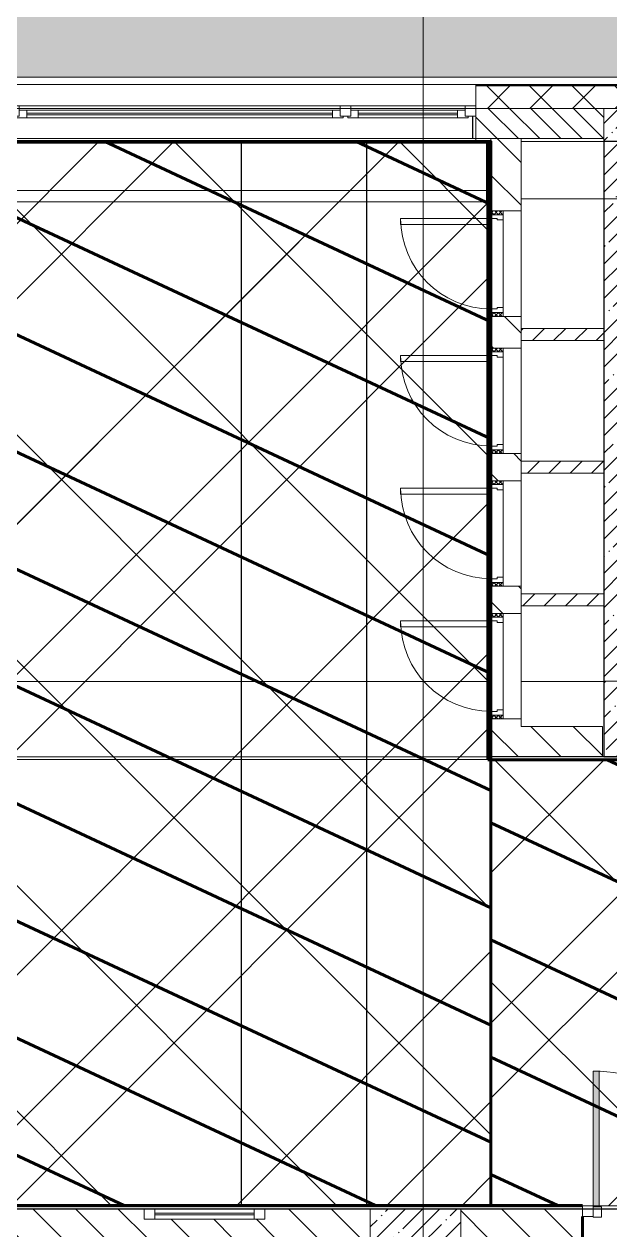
# Model space of a CAD drawing. Header units: millimetres. Extents: x -164500 to 426394, y -51911 to 102118.
# Drawn here: x 299089 to 302978, y 7760 to 15759 of the extents above; entities that cross this region are included whole.
import ezdxf

# ---------------------------------------------------------------- set-up
doc = ezdxf.new("R2010")
doc.units = ezdxf.units.MM
for name, color, linetype, lineweight in [('0) шлифовка', 5, 'Continuous', 60), ('1.4) Плинтус ПЛ-4', 6, 'Continuous', 60), ('5.3) Л-7 Линолеум 4 вып', 230, 'Continuous', 30), ('7.5) НЗ Линолеум Темпо ПЛЮС', 134, 'Continuous', 30), ('7.7) Плинтус', 222, 'Continuous', 90), ('A-DETL-2', 7, 'Continuous', 5), ('A-DETL-GENF', 7, 'Continuous', 9), ('A-DOOR-2', 7, 'Continuous', 5), ('A-DOOR-FRAM-2', 7, 'Continuous', 5), ('A-FLOR', 7, 'Continuous', 9), ('A-GLAZ', 7, 'Continuous', 9), ('A-GLAZ-1', 7, 'Continuous', 5), ('A-GLAZ-CWMG', 7, 'Continuous', 9), ('A-GLAZ-CWMG-1', 7, 'Continuous', 20), ('A-WALL', 7, 'Continuous', 5), ('I-WALL', 7, 'Continuous', 5), ('S-COLS', 7, 'Continuous', 9), ('S-COLS-1', 7, 'Continuous', 5), ('Оси', 7, 'Continuous', 9)]:
    doc.layers.add(name, color=color, linetype=linetype, lineweight=lineweight)
for name, color, linetype in [('1.2.1) плитка КР3', 140, 'Continuous'), ('2) защита вин плитк', 6, 'Continuous'), ('3.2.3) П-13.2', 6, 'Continuous')]:
    doc.layers.add(name, color=color, linetype=linetype)
for name, color, linetype, lineweight, true_color in [('A-DETL-GENF-3', 7, 'Continuous', 9, 0xc0c0c0), ('A-DOOR-1', 7, 'Continuous', 5, 0xc0c0c0), ('A-DOOR-FRAM-1', 7, 'Continuous', 5, 0xc0c0c0), ('A-WALL-1', 9, 'Continuous', 5, 0x808080), ('A-WALL-FNSH-1', 9, 'Continuous', 5, 0x808080)]:
    doc.layers.add(name, color=color, linetype=linetype, lineweight=lineweight, true_color=true_color)
doc.layers.add('A-FLOR-PATT-1', color=7, linetype='Continuous', lineweight=9, true_color=0xeef6ff, transparency=0.5)
pattern_1 = [(135, (289227.4, 1e-08), (-141.4214, -141.4214), [])]
pattern_2 = [(45, (289227.4, 1e-08), (-70.7107, 70.7107), [])]
pattern_3 = [(0, (289227.4, 1e-08), (243.84, 60.96), [20.117, -162.763, 20.117, -162.763, -975.36]), (0, (289227.4, 1e-08), (243.84, 60.96), [-365.76, 20.117, -345.643, 20.117, -162.763, -426.72]), (0, (289227.4, 1e-08), (243.84, 60.96), [-914.4, 20.117, -101.803, 20.117, -284.683]), (120, (289318.84, 30.48), (-174.71291, 180.69163), [20.117, -162.763, 20.117, -162.763, -975.36]), (120, (289318.84, 30.48), (-174.71291, 180.69163), [-365.76, 20.117, -345.643, 20.117, -162.763, -426.72]), (120, (289318.84, 30.48), (-174.71291, 180.69163), [-914.4, 20.117, -101.803, 20.117, -284.683]), (240, (289349.32, 152.4), (-69.12709, -241.65163), [20.117, -162.763, 20.117, -162.763, -975.36]), (240, (289349.32, 152.4), (-69.12709, -241.65163), [-365.76, 20.117, -345.643, 20.117, -162.763, -426.72]), (240, (289349.32, 152.4), (-69.12709, -241.65163), [-914.4, 20.117, -101.803, 20.117, -284.683])]
pattern_4 = [(45, (289117.4, 15000), (-747.606, 747.606), [])]
pattern_5 = [(45, (289617.4, 14980), (-747.61, 747.61), [])]

# ---------------------------------------------------------------- blocks, each defined once
blk = doc.blocks.new('BSC_Колонна _Прямоугольная - 600х600-V527-Объем проектирования 3 этажа')
at = {"layer": 'S-COLS-1'}
h = blk.add_hatch(dxfattribs=at)
h.set_pattern_fill('FP_25', color=256, style=0, pattern_type=2)
h.set_pattern_definition([(45, (-14010, -14900), (-114.0493, 114.0493), []), (45, (-13895.95, -14900), (-114.0493, 114.0493), [201.612, -40.322, 6.706, -33.617])])
h.paths.add_polyline_path([(-238.6, -300), (300, -300), (300, 300), (-300, 300), (-300, -300)])
for p, q in [((300, 300), (-300, 300)), ((-300, 300), (-300, -300)), ((300, -300), (300, 300)), ((-300, -300), (300, -300))]:
    blk.add_line(p, q, dxfattribs=at)
blk = doc.blocks.new('120_Окно_СКБ_2Ст - 120_Окно_СКБ_2Ст 3100х2500 _мал_створка слева_ 2-22446355-Объем проектирования 3 этажа')
at = {"layer": 'A-GLAZ'}
for p, q in [((-1550, -127), (-1550, -57)), ((-1550, -57), (-1480, -57)), ((-1480, -57), (-1480, -127)), ((650, -127), (650, -57)), ((650, -57), (720, -57)), ((720, -57), (720, -127)), ((1480, -127), (1480, -57)), ((1480, -57), (1550, -57)), ((1550, -57), (1550, -127)), ((-1480, -127), (-1550, -127)), ((-1480, -127), (-1500, -127)), ((-1500, -127), (-1500, -137)), ((-1500, -137), (670, -137)), ((670, -137), (-1500, -137)), ((650, -87), (-1480, -87)), ((-1480, -87), (-1480, -127)), ((-1430, -137), (-1430, -87)), ((600, -137), (600, -87)), ((650, -127), (650, -87)), ((720, -127), (650, -127)), ((670, -127), (650, -127)), ((670, -137), (670, -127)), ((720, -127), (700, -127)), ((700, -127), (700, -137)), ((700, -137), (1500, -137)), ((1500, -137), (700, -137)), ((1480, -87), (720, -87)), ((720, -87), (720, -127)), ((770, -137), (770, -87)), ((1430, -137), (1430, -87)), ((1480, -127), (1480, -87)), ((1550, -127), (1480, -127)), ((1500, -127), (1480, -127)), ((1500, -137), (1500, -127))]:
    blk.add_line(p, q, dxfattribs=at)
at = {"layer": 'A-GLAZ-1'}
for p, q in [((1550, -57), (-1550, -57)), ((-1530, -127), (-1500, -127)), ((-1430, -107), (600, -107)), ((600, -117), (-1430, -117)), ((670, -127), (700, -127)), ((770, -107), (1430, -107)), ((1430, -117), (770, -117)), ((1500, -127), (1530, -127))]:
    blk.add_line(p, q, dxfattribs=at)
blk = doc.blocks.new('BSC_Колонна _Прямоугольная - 500х500-V603-Объем проектирования 3 этажа')
at = {"layer": 'S-COLS-1'}
h = blk.add_hatch(dxfattribs=at)
h.set_pattern_fill('FP_139', color=256, style=0, pattern_type=2)
h.set_pattern_definition([(45, (-13960, -11150), (-114.0493, 114.0493), []), (45, (-13845.95, -11150), (-114.0493, 114.0493), [201.612, -40.322, 6.706, -33.617])])
h.paths.add_polyline_path([(-249.7, -250), (250, -250), (250, 250), (-250, 247.8), (-250, -250)])
for p, q in [((250, 250), (-250, 250)), ((-250, 250), (-250, -250)), ((250, -250), (250, 250)), ((-250, -250), (250, -250))]:
    blk.add_line(p, q, dxfattribs=at)
blk = doc.blocks.new('BSC_Колонна _Прямоугольная - 600х600-20441433-Объем проектирования 3 этажа')
at = {"layer": 'S-COLS-1'}
h = blk.add_hatch(dxfattribs=at)
h.set_pattern_fill('FP_175', color=256, style=0, pattern_type=2)
h.set_pattern_definition([(45, (-12460, -7600), (-114.0493, 114.0493), []), (45, (-12345.95, -7600), (-114.0493, 114.0493), [201.612, -40.322, 6.706, -33.617])])
h.paths.add_polyline_path([(-300, -300), (300, -300), (300, 300), (-300, 300), (-300, -156.2)])
for p, q in [((300, 300), (-300, 300)), ((-300, 300), (-300, -300)), ((300, -300), (300, 300)), ((-300, -300), (300, -300))]:
    blk.add_line(p, q, dxfattribs=at)
blk = doc.blocks.new('Прямоугольный импост - 50 x 70 мм-31701779-Объем проектирования 3 этажа')
at = {"layer": 'A-GLAZ-CWMG-1'}
for p, q in [((0, 35), (-70, 35)), ((-70, 35), (-70, -35)), ((0, -35), (0, 35)), ((-70, -35), (0, -35))]:
    blk.add_line(p, q, dxfattribs=at)
blk = doc.blocks.new('120_Окно_СКБ_1Ст - 120_Окно_СКБ_1Ст 400х800 EI30-24230873-Объем проектирования 3 этажа')
at = {"layer": 'A-GLAZ'}
for p, q in [((-400, 30), (-400, 100)), ((-400, 100), (-330, 100)), ((-330, 100), (-330, 30)), ((330, 30), (330, 100)), ((330, 100), (400, 100)), ((400, 100), (400, 30)), ((-330, 30), (-400, 30)), ((400, 30), (330, 30))]:
    blk.add_line(p, q, dxfattribs=at)
at = {"layer": 'A-GLAZ-1'}
for p, q in [((400, 100), (-400, 100)), ((-400, 30), (400, 30)), ((330, 70), (-330, 70)), ((330, 60), (-330, 60))]:
    blk.add_line(p, q, dxfattribs=at)
blk = doc.blocks.new('Зашивка приборов отопления34 - Зашивка приборов отопления-33324488-Объем проектирования 3 этажа')
at = {"layer": 'A-WALL'}
for p, q in [((34187.8, 26888.4), (34187.8, 26567.4)), ((40348, 26888.4), (34187.8, 26888.4)), ((34187.8, 26567.4), (40348, 26567.4)), ((40348, 26567.4), (34187.8, 26567.4)), ((34187.8, 26567.4), (34187.8, 26492.4)), ((34187.8, 26492.4), (40348, 26492.4))]:
    blk.add_line(p, q, dxfattribs=at)

msp = doc.modelspace()

# ---------------------------------------------------------------- hatches: boundary and pattern name
at = {"layer": '0) шлифовка', "true_color": 0x2776bb}
h = msp.add_hatch(dxfattribs=at)
h.set_pattern_fill('ANSI31', color=152, scale=222, angle=110)
h.set_pattern_definition([(155, (289617.4, 14980), (-297.882, -638.81), [])])
h.paths.add_polyline_path([(302188.659, 14980), (294888.402, 14980), (294888.402, 13999), (292336.402, 13999), (292336.402, 14980), (289617.402, 14980), (289617.402, 7921), (302188.659, 7921)])
h = msp.add_hatch(dxfattribs=at)
h.set_pattern_fill('ANSI31', color=152, scale=222, angle=110)
h.set_pattern_definition([(155, (289117.4, 15000), (-297.882, -638.81), [])])
h.paths.add_polyline_path([(309437.402, 10879), (306137.402, 10879), (302188.659, 10879), (302188.659, 7921), (302796.689, 7921), (309437.402, 7921)])
at = {"layer": '2) защита вин плитк'}
h = msp.add_hatch(dxfattribs=at)
h.set_pattern_fill('ANSI31', color=256, scale=333)
h.set_pattern_definition(pattern_5)
h.paths.add_polyline_path([(302188.659, 14980), (294888.402, 14980), (294888.402, 13999), (292336.402, 13999), (292336.402, 14980), (289617.402, 14980), (289617.402, 7921), (302188.659, 7921)])
h = msp.add_hatch(dxfattribs=at)
h.set_pattern_fill('ANSI31', color=256, scale=333)
h.set_pattern_definition(pattern_4)
h.paths.add_polyline_path([(309437.402, 10879), (306137.402, 10879), (302188.659, 10879), (302188.659, 7921), (302796.689, 7921), (309437.402, 7921)])
at = {"layer": '3.2.3) П-13.2'}
h = msp.add_hatch(dxfattribs=at)
h.set_pattern_fill('ANSI32', color=256, scale=222)
h.set_pattern_definition([(45, (289617.4, 14980), (-1495.2, 1495.2), []), (45, (290614.2, 14980), (-1495.2, 1495.2), [])])
h.paths.add_polyline_path([(302188.659, 14980), (294888.402, 14980), (294888.402, 13999), (292336.402, 13999), (292336.402, 14980), (289617.402, 14980), (289617.402, 7921), (302188.659, 7921)])
h = msp.add_hatch(dxfattribs=at)
h.set_pattern_fill('ANSI32', color=256, scale=222)
h.set_pattern_definition([(45, (289117.4, 15000), (-1495.21, 1495.21), []), (45, (290114.2, 15000), (-1495.21, 1495.21), [])])
h.paths.add_polyline_path([(309437.402, 10879), (306137.402, 10879), (302188.659, 10879), (302188.659, 7921), (302796.689, 7921), (309437.402, 7921)])
at = {"layer": '5.3) Л-7 Линолеум 4 вып'}
h = msp.add_hatch(dxfattribs=at)
h.set_pattern_fill('ANSI37', color=256, scale=333)
h.set_pattern_definition([(45, (289617.4, 14980), (-747.61, 747.61), []), (135, (289617.4, 14980), (-747.61, -747.61), [])])
h.paths.add_polyline_path([(302188.659, 14980), (294888.402, 14980), (294888.402, 13999), (292336.402, 13999), (292336.402, 14980), (289617.402, 14980), (289617.402, 7921), (302188.659, 7921)])
h = msp.add_hatch(dxfattribs=at)
h.set_pattern_fill('ANSI37', color=256, scale=333)
h.set_pattern_definition([(45, (289117.4, 15000), (-747.606, 747.606), []), (135, (289117.4, 15000), (-747.606, -747.606), [])])
h.paths.add_polyline_path([(309437.402, 10879), (306137.402, 10879), (302188.659, 10879), (302188.659, 7921), (302796.689, 7921), (309437.402, 7921)])
at = {"layer": '7.5) НЗ Линолеум Темпо ПЛЮС'}
h = msp.add_hatch(dxfattribs=at)
h.set_pattern_fill('ANSI31', color=256, scale=333)
h.set_pattern_definition(pattern_5)
h.paths.add_polyline_path([(302188.659, 14980), (294888.402, 14980), (294888.402, 13999), (292336.402, 13999), (292336.402, 14980), (289617.402, 14980), (289617.402, 7921), (302188.659, 7921)])
h = msp.add_hatch(dxfattribs=at)
h.set_pattern_fill('ANSI31', color=256, scale=333)
h.set_pattern_definition(pattern_4)
h.paths.add_polyline_path([(309437.402, 10879), (306137.402, 10879), (302188.659, 10879), (302188.659, 7921), (302796.689, 7921), (309437.402, 7921)])
at = {"layer": 'A-DETL-GENF-3'}
msp.add_hatch(color=256, dxfattribs=at).paths.add_polyline_path([(343246.533, 11900), (355387.402, 11900), (355387.402, 12300), (355747.039, 12300), (355747.039, 27340.071), (331147.039, 27340.071), (331147.039, 23880.071), (323147.039, 23880.071), (323147.039, 27400.071), (289007.411, 27400.071), (289007.411, 15407.278), (331607.402, 15407.278), (331607.402, 12300), (332007.402, 12300), (332007.402, 11900), (341137.402, 11900)])
at = {"layer": 'A-DOOR-2'}
h = msp.add_hatch(dxfattribs=at)
h.set_pattern_fill('FP_121', color=256, angle=90, style=0, pattern_type=2)
h.set_pattern_definition([(225, (302123.974, 16108.842), (14.14214, -14.14214), []), (315, (302123.974, 16108.842), (14.14214, 14.14214), [])])
h.paths.add_polyline_path([(302188.659, 14519.931), (302188.659, 14494.931), (302268.659, 14494.931), (302268.659, 14519.931), (302242.601, 14519.931)])
h = msp.add_hatch(dxfattribs=at)
h.set_pattern_fill('FP_121', color=256, angle=90, style=0, pattern_type=2)
h.set_pattern_definition([(225, (302123.974, 15198.911), (14.14214, -14.14214), []), (315, (302123.974, 15198.911), (14.14214, 14.14214), [])])
h.paths.add_polyline_path([(302188.659, 13610), (302188.659, 13585), (302268.659, 13585), (302268.659, 13610), (302242.601, 13610)])
h = msp.add_hatch(dxfattribs=at)
h.set_pattern_fill('FP_121', color=256, angle=90, style=0, pattern_type=2)
h.set_pattern_definition([(225, (302123.974, 14318.911), (14.14214, -14.14214), []), (315, (302123.974, 14318.911), (14.14214, 14.14214), [])])
h.paths.add_polyline_path([(302188.659, 12730), (302188.659, 12705), (302268.659, 12705), (302268.659, 12730), (302242.601, 12730)])
h = msp.add_hatch(dxfattribs=at)
h.set_pattern_fill('FP_121', color=256, angle=90, style=0, pattern_type=2)
h.set_pattern_definition([(225, (302123.974, 13438.911), (14.14214, -14.14214), []), (315, (302123.974, 13438.911), (14.14214, 14.14214), [])])
h.paths.add_polyline_path([(302188.659, 11850), (302188.659, 11825), (302268.659, 11825), (302268.659, 11850), (302242.601, 11850)])
at = {"layer": 'A-DOOR-FRAM-2'}
h = msp.add_hatch(dxfattribs=at)
h.set_pattern_fill('FP_122', color=256, angle=90, style=0, pattern_type=2)
h.set_pattern_definition([(135, (302123.974, 13986.047), (-14.1421, -14.1421), []), (225, (302123.974, 13986.047), (14.1421, -14.1421), [])])
h.paths.add_polyline_path([(302188.659, 13819.931), (302268.659, 13819.931), (302268.659, 13844.931), (302188.659, 13844.931)])
h = msp.add_hatch(dxfattribs=at)
h.set_pattern_fill('FP_122', color=256, angle=90, style=0, pattern_type=2)
h.set_pattern_definition([(135, (302123.974, 13076.116), (-14.1421, -14.1421), []), (225, (302123.974, 13076.116), (14.1421, -14.1421), [])])
h.paths.add_polyline_path([(302188.659, 12910), (302268.659, 12910), (302268.659, 12935), (302188.659, 12935)])
h = msp.add_hatch(dxfattribs=at)
h.set_pattern_fill('FP_122', color=256, angle=90, style=0, pattern_type=2)
h.set_pattern_definition([(135, (302123.974, 12196.116), (-14.1421, -14.1421), []), (225, (302123.974, 12196.116), (14.1421, -14.1421), [])])
h.paths.add_polyline_path([(302188.659, 12030), (302268.659, 12030), (302268.659, 12055), (302188.659, 12055)])
h = msp.add_hatch(dxfattribs=at)
h.set_pattern_fill('FP_122', color=256, angle=90, style=0, pattern_type=2)
h.set_pattern_definition([(135, (302123.974, 11316.116), (-14.1421, -14.1421), []), (225, (302123.974, 11316.116), (14.1421, -14.1421), [])])
h.paths.add_polyline_path([(302188.659, 11150), (302268.659, 11150), (302268.659, 11175), (302188.659, 11175)])
at = {"layer": 'A-FLOR-PATT-1'}
h = msp.add_hatch(color=256, dxfattribs=at)
h.paths.add_polyline_path([(311948.402, 7920), (311948.402, 8814), (311908.402, 8814), (311908.402, 7920)])
h.paths.add_polyline_path([(321062.402, 7920), (321102.402, 7920), (321102.402, 8315), (321062.402, 8315), (321062.402, 8267.852)])
h.paths.add_polyline_path([(302866.689, 7920), (302906.689, 7920.313), (302906.689, 8814), (302866.689, 8814), (302866.689, 7920.199)])
h.paths.add_polyline_path([(319847.402, 7920), (319847.402, 8810), (319807.402, 8810), (319807.402, 7920)])
h.paths.add_polyline_path([(294582.402, 7920), (294622.402, 7920), (294622.402, 8315), (294582.402, 8315), (294582.402, 8275.195)])
h.paths.add_polyline_path([(293367.402, 7920), (293367.402, 8810), (293327.402, 8810), (293327.402, 7920)])
h.paths.add_polyline_path([(327725.482, 8030), (327743.402, 8030), (327743.402, 8075), (326750.902, 8075), (326750.902, 8030), (327495.184, 8030)])
h.paths.add_polyline_path([(327473.781, 10020), (327743.402, 10020), (327743.402, 10065), (326750.902, 10065), (326750.902, 10020), (327328.924, 10020)])
h = msp.add_hatch(color=256, dxfattribs=at)
h.paths.add_polyline_path([(311948.402, 7914), (311948.402, 7920), (311908.402, 7919), (311908.402, 7914)])
h.paths.add_polyline_path([(302866.689, 7914), (302906.689, 7914), (302906.689, 7920), (302866.689, 7917.738), (302866.689, 7914.594)])
at = {"layer": 'A-WALL'}
h = msp.add_hatch(dxfattribs=at)
h.set_pattern_fill('FP_24', color=256, style=0, pattern_type=2)
h.set_pattern_definition([(45, (289227.4, 1e-08), (-141.4214, 141.4214), []), (135, (289227.4, 1e-08), (-141.4214, -141.4214), [])])
h.paths.add_polyline_path([(327735.186, 15200), (331387.402, 15200), (331387.402, 15350), (327037.402, 15350), (327037.402, 15200), (327497.402, 15200)])
h.paths.add_polyline_path([(303542.709, 15200), (321337.402, 15200), (321337.402, 15350), (314837.659, 15349), (314837.659, 15288), (314830.659, 15285), (313664.659, 15285), (313657.659, 15288), (313657.659, 15350), (309017.402, 15349), (309017.402, 15288), (309010.402, 15285), (308244.402, 15285), (308237.402, 15288), (308237.402, 15350), (304010.402, 15349), (304010.402, 15288), (304003.402, 15285), (303837.402, 15285), (303830.402, 15288), (303830.402, 15350), (302087.402, 15350), (302087.402, 15200), (303537.402, 15200)])
h.paths.add_polyline_path([(289117.402, 15200), (295987.402, 15200), (295987.402, 15350), (289267.402, 15350), (289267.402, 15293), (289117.402, 15293)])
h.paths.add_polyline_path([(322857.402, 15200), (322987.402, 15200), (322987.402, 15350), (322837.402, 15350), (322837.402, 15200)])
h.paths.add_polyline_path([(298987.402, 15200), (298987.402, 15350), (298387.402, 15350), (298387.402, 15200)])
h.paths.add_polyline_path([(323887.402, 15200), (324637.402, 15200), (324637.402, 15350), (323887.402, 15350)])
h.paths.add_polyline_path([(297487.402, 15200), (297487.402, 15350), (296887.402, 15350), (296887.402, 15200)])
h.paths.add_polyline_path([(322237.402, 15200), (322467.402, 15200), (322467.402, 15350), (322237.402, 15350), (322237.402, 15218)])
h = msp.add_hatch(dxfattribs=at)
h.set_pattern_fill('FP_2', color=256, style=0, pattern_type=2)
h.set_pattern_definition([(135, (289227.4, 1e-08), (-70.7107, -70.7107), [])])
h.paths.add_polyline_path([(293887.402, 15000), (295387.402, 15000), (295387.402, 15200), (293887.402, 15200), (293887.402, 15016.61)])
h.paths.add_polyline_path([(302238.544, 15000), (302937.402, 15000), (302937.402, 15200), (302087.402, 15200), (302087.402, 15000), (302188.659, 15000)])
h.paths.add_polyline_path([(298987.402, 15000), (298987.402, 15200), (298387.402, 15200), (298387.402, 15000), (298647.717, 15000)])
h.paths.add_polyline_path([(296887.402, 15000), (297487.402, 15000), (297487.402, 15200), (296887.402, 15200), (296887.402, 15007.936)])
at = {"layer": 'I-WALL'}
h = msp.add_hatch(dxfattribs=at)
h.set_pattern_fill('FP_191', color=256, style=0, pattern_type=2)
h.set_pattern_definition(pattern_3)
h.paths.add_polyline_path([(302168.659, 14980), (302168.643, 14999.996), (302087.402, 15000), (302087.402, 14980), (302168.643, 14980)])
h.paths.add_polyline_path([(297016.053, 14980), (297487.402, 14980), (297487.402, 15000), (296887.402, 15000), (296887.402, 14980)])
h.paths.add_polyline_path([(298387.402, 14980), (298987.402, 14980), (298987.402, 15000), (298387.402, 15000)])
h = msp.add_hatch(dxfattribs=at)
h.set_pattern_fill('FP_191', color=256, style=0, pattern_type=2)
h.set_pattern_definition(pattern_3)
h.paths.add_polyline_path([(302168.659, 10880), (302188.659, 10880), (302188.659, 11150), (302168.659, 11150), (302168.659, 10897.818)])
h.paths.add_polyline_path([(302188.659, 11850), (302188.659, 12030), (302168.659, 12030), (302168.659, 11850)])
h.paths.add_polyline_path([(302188.659, 12730), (302188.659, 12910), (302168.659, 12910), (302168.659, 12730)])
h.paths.add_polyline_path([(302168.659, 13610), (302188.659, 13610), (302188.659, 13819.931), (302168.659, 13819.931), (302168.659, 13660)])
h.paths.add_polyline_path([(302188.659, 14519.931), (302188.659, 15000), (302168.659, 14976), (302168.659, 14519.931)])
h.paths.add_polyline_path([(302168.659, 14980), (302188.659, 15000), (302168.659, 15000)])
h = msp.add_hatch(dxfattribs=at)
h.set_pattern_fill('FP_23', color=256, style=0, pattern_type=2)
h.set_pattern_definition(pattern_1)
h.paths.add_polyline_path([(302268.659, 11100), (302388.659, 11100), (302388.659, 11150), (302188.659, 11150), (302188.659, 11100)])
h.paths.add_polyline_path([(302268.659, 11850), (302388.659, 11850), (302388.659, 12030), (302188.659, 12030), (302188.659, 11850)])
h.paths.add_polyline_path([(302388.659, 12730), (302388.659, 12910), (302188.659, 12910), (302188.659, 12730), (302268.659, 12730)])
h.paths.add_polyline_path([(302388.659, 13610), (302388.659, 13819.931), (302188.659, 13819.931), (302188.659, 13610), (302268.659, 13610)])
h.paths.add_polyline_path([(302188.659, 14519.931), (302388.659, 14519.931), (302388.659, 15000), (302188.659, 15000), (302188.659, 14580)])
h = msp.add_hatch(dxfattribs=at)
h.set_pattern_fill('FP_1', color=256, style=0, pattern_type=2)
h.set_pattern_definition([(45, (289227.4, 1e-08), (-114.0493, 114.0493), []), (45, (289341.45, 1e-08), (-114.0493, 114.0493), [201.612, -40.322, 6.706, -33.617])])
h.paths.add_polyline_path([(303158.372, 11400), (303158.372, 14600), (302938.372, 14600), (302938.372, 11400), (302998.821, 11400)])
h = msp.add_hatch(dxfattribs=at)
h.set_pattern_fill('FP_22', color=256, style=0, pattern_type=2)
h.set_pattern_definition(pattern_2)
h.paths.add_polyline_path([(302903.862, 13660), (302938.372, 13660), (302938.372, 13740), (302388.659, 13740), (302388.659, 13660)])
h = msp.add_hatch(dxfattribs=at)
h.set_pattern_fill('FP_22', color=256, style=0, pattern_type=2)
h.set_pattern_definition(pattern_2)
h.paths.add_polyline_path([(302925.71, 12780), (302938.372, 12780), (302938.372, 12860), (302388.659, 12860), (302388.659, 12780), (302610.236, 12780)])
h = msp.add_hatch(dxfattribs=at)
h.set_pattern_fill('FP_22', color=256, style=0, pattern_type=2)
h.set_pattern_definition(pattern_2)
h.paths.add_polyline_path([(302938.372, 11900), (302938.372, 11980), (302388.659, 11980), (302388.659, 11900), (302786.429, 11900)])
h = msp.add_hatch(dxfattribs=at)
h.set_pattern_fill('FP_23', color=256, style=0, pattern_type=2)
h.set_pattern_definition(pattern_1)
h.paths.add_polyline_path([(302928.372, 10900), (302928.372, 11100), (302188.659, 11100), (302188.659, 10900), (302454.933, 10900)])
h = msp.add_hatch(dxfattribs=at)
h.set_pattern_fill('FP_191', color=256, style=0, pattern_type=2)
h.set_pattern_definition(pattern_3)
h.paths.add_polyline_path([(309158.159, 10880), (309457.402, 10880), (309457.402, 10899.997), (306167.402, 10900), (306167.402, 10892), (306137.402, 10890.864), (306137.402, 10880), (308437.701, 10880)])
h.paths.add_polyline_path([(302937.659, 10880), (303638.372, 10880), (303638.372, 10892), (303608.372, 10892), (303608.372, 10900), (302188.659, 10897.818), (302188.659, 10880), (302454.933, 10880)])
h.paths.add_polyline_path([(304588.372, 10880), (305187.402, 10880), (305187.402, 10892), (305157.402, 10892), (305157.402, 10900), (304618.372, 10900), (304618.372, 10892), (304588.372, 10892), (304588.372, 10886.602)])
h = msp.add_hatch(dxfattribs=at)
h.set_pattern_fill('FP_191', color=256, style=0, pattern_type=2)
h.set_pattern_definition(pattern_3)
h.paths.add_polyline_path([(327747.402, 7900), (327745.725, 7920), (322237.402, 7920), (322237.402, 7900), (327746.902, 7900)])
h.paths.add_polyline_path([(318887.402, 7900), (319737.402, 7900), (319737.402, 7920), (316692.402, 7920), (316692.402, 7908), (316722.402, 7908), (316722.402, 7900), (318437.145, 7900)])
h.paths.add_polyline_path([(314258.115, 7900), (315562.402, 7900), (315562.402, 7908), (315592.402, 7908), (315592.402, 7920), (313278.402, 7920), (313278.402, 7900), (314058.115, 7900)])
h.paths.add_polyline_path([(311737.402, 7900), (311838.402, 7900), (311838.402, 7920), (304236.689, 7920), (304236.689, 7900), (311137.402, 7900)])
h.paths.add_polyline_path([(302796.689, 7900), (302796.689, 7920), (295757.402, 7920), (295757.402, 7900), (302007.402, 7900)])
h.paths.add_polyline_path([(293257.402, 7900), (293257.402, 7920), (292512.402, 7920), (292512.402, 7908), (292567.402, 7908), (292567.402, 7900), (293208.837, 7900)])
h.paths.add_polyline_path([(290497.402, 7900), (291057.402, 7901.792), (291057.402, 7908), (291112.402, 7908), (291112.402, 7920), (290497.402, 7919.048), (290477.402, 7900)])
h.paths.add_polyline_path([(290477.402, 7900), (290497.402, 7920), (290477.402, 7920), (290477.402, 7916.604)])
h = msp.add_hatch(dxfattribs=at)
h.set_pattern_fill('FP_23', color=256, style=0, pattern_type=2)
h.set_pattern_definition(pattern_1)
h.paths.add_polyline_path([(305357.402, 7700), (305887.402, 7700), (305887.402, 7900), (304236.689, 7900), (304236.689, 7700), (305337.402, 7700)])
h.paths.add_polyline_path([(301387.402, 7700), (301387.402, 7900), (300687.402, 7900), (300687.402, 7830), (299887.402, 7830), (299887.402, 7900), (297487.402, 7900), (297487.402, 7700), (300823.269, 7700)])
h.paths.add_polyline_path([(296258.402, 7700), (296887.402, 7700), (296887.402, 7900), (295757.402, 7900), (295757.402, 7700), (296242.402, 7700)])
h.paths.add_polyline_path([(302007.402, 7700), (302796.689, 7700), (302796.689, 7900), (301987.402, 7900), (301987.402, 7700)])
h.paths.add_polyline_path([(293208.837, 7700), (293257.402, 7700), (293257.402, 7900), (292977.402, 7900), (292977.46, 7700), (293185.06, 7700)])

# ---------------------------------------------------------------- linework, layer by layer
msp.add_lwpolyline([(291112.402, 7900), (362932.402, 7900)])
at = {"layer": '0) шлифовка'}
msp.add_lwpolyline([(289617.402, 14980), (302188.659, 14980), (302188.659, 7921), (289617.402, 7921)], close=True, dxfattribs=at)
at = {"layer": '1.2.1) плитка КР3'}
msp.add_lwpolyline([(302937.402, 10900), (309217.402, 10900), (309217.402, 14980), (302937.402, 14980)], close=True, dxfattribs=at)
at = {"layer": '1.4) Плинтус ПЛ-4'}
for points in [[(302167.659, 10879), (302168.659, 14976), (302087.402, 14979)], [(303638.372, 10879), (302168.659, 10879)], [(294622.402, 7921), (302796.689, 7921)], [(302007.402, 141), (302007.402, 520), (301858.402, 520), (301858.402, 7279), (302008.402, 7279), (302008.402, 7679), (302796.689, 7679), (302796.689, 7849)]]:
    msp.add_lwpolyline(points, dxfattribs=at)
at = {"layer": '7.5) НЗ Линолеум Темпо ПЛЮС'}
for points in [[(300530.21, 14975), (300530.21, 7920)], [(301361.466, 14975), (301361.466, 7920)]]:
    msp.add_lwpolyline(points, dxfattribs=at)
at = {"layer": '7.7) Плинтус'}
msp.add_lwpolyline([(302166.659, 14580), (302168.659, 14976), (296008.402, 14976), (296008.402, 14580)], dxfattribs=at)
at = {"layer": 'A-DETL-2'}
msp.add_line((289007.411, 15407.278), (331607.402, 15407.278), dxfattribs=at)
at = {"layer": 'A-DETL-GENF'}
for p, q in [((302906.689, 8814), (302866.689, 8814)), ((302866.689, 8814), (302866.689, 7919)), ((302906.689, 7914), (302906.689, 8814)), ((302866.689, 7914), (302906.689, 7914)), ((302921.689, 7914), (302866.689, 7914)), ((302866.689, 7849), (302866.689, 7844)), ((302866.689, 7844), (302921.689, 7844)), ((302921.689, 7844), (302921.689, 7914))]:
    msp.add_line(p, q, dxfattribs=at)
at = {"layer": 'A-DOOR-1'}
for p, q in [((301588.659, 14469.931), (301588.659, 14429.931)), ((302188.659, 14469.931), (301588.659, 14469.931)), ((301588.659, 14429.931), (302188.659, 14429.931)), ((302188.659, 14429.931), (302188.659, 14469.931)), ((301588.659, 13560), (301588.659, 13520)), ((302188.659, 13560), (301588.659, 13560)), ((301588.659, 13520), (302188.659, 13520)), ((302188.659, 13520), (302188.659, 13560)), ((301588.659, 12680), (301588.659, 12640)), ((302188.659, 12680), (301588.659, 12680)), ((301588.659, 12640), (302188.659, 12640)), ((302188.659, 12640), (302188.659, 12680)), ((301588.659, 11800), (301588.659, 11760)), ((302188.659, 11800), (301588.659, 11800)), ((301588.659, 11760), (302188.659, 11760)), ((302188.659, 11760), (302188.659, 11800)), ((302866.689, 8814), (302866.689, 7919))]:
    msp.add_line(p, q, dxfattribs=at)
for centre, radius, start, end in [((302188.659, 14469.931), 600, 180, 270), ((302188.659, 13560), 600, 180, 270), ((302188.659, 12680), 600, 180, 270), ((302188.659, 11800), 600, 180, 270), ((302866.689, 7914), 900, 0, 90)]:
    msp.add_arc(centre, radius, start, end, dxfattribs=at)
at = {"layer": 'A-DOOR-FRAM-1'}
for p, q in [((302268.659, 14519.931), (302188.659, 14519.931)), ((302188.659, 14519.931), (302188.659, 14494.931)), ((302268.659, 14494.931), (302188.659, 14494.931)), ((302188.659, 14494.931), (302188.659, 14469.931)), ((302188.659, 14494.931), (302268.659, 14494.931)), ((302268.659, 14494.931), (302268.659, 14519.931)), ((302268.659, 14459.931), (302268.659, 14494.931)), ((302188.659, 14469.931), (302228.659, 14469.931)), ((302188.659, 13869.931), (302188.659, 14429.931)), ((302228.659, 14469.931), (302228.659, 14459.931)), ((302228.659, 14459.931), (302268.659, 14459.931)), ((302268.659, 14459.931), (302268.659, 13879.931)), ((302188.659, 13869.931), (302188.659, 13844.931)), ((302228.659, 13869.931), (302188.659, 13869.931)), ((302188.659, 13844.931), (302268.659, 13844.931)), ((302268.659, 13844.931), (302188.659, 13844.931)), ((302188.659, 13844.931), (302188.659, 13819.931)), ((302268.659, 13879.931), (302228.659, 13879.931)), ((302228.659, 13879.931), (302228.659, 13869.931)), ((302268.659, 13844.931), (302268.659, 13879.931)), ((302268.659, 13819.931), (302268.659, 13844.931)), ((302188.659, 13819.931), (302268.659, 13819.931)), ((302268.659, 13610), (302188.659, 13610)), ((302188.659, 13610), (302188.659, 13585)), ((302268.659, 13585), (302268.659, 13610)), ((302268.659, 13585), (302188.659, 13585)), ((302188.659, 13585), (302188.659, 13560)), ((302188.659, 13585), (302268.659, 13585)), ((302188.659, 13560), (302228.659, 13560)), ((302188.659, 12960), (302188.659, 13520)), ((302228.659, 13560), (302228.659, 13550)), ((302228.659, 13550), (302268.659, 13550)), ((302268.659, 13550), (302268.659, 13585)), ((302268.659, 13550), (302268.659, 12970)), ((302188.659, 12960), (302188.659, 12935)), ((302228.659, 12960), (302188.659, 12960)), ((302268.659, 12970), (302228.659, 12970)), ((302228.659, 12970), (302228.659, 12960)), ((302268.659, 12935), (302268.659, 12970)), ((302188.659, 12935), (302268.659, 12935)), ((302268.659, 12935), (302188.659, 12935)), ((302188.659, 12935), (302188.659, 12910)), ((302188.659, 12910), (302268.659, 12910)), ((302268.659, 12910), (302268.659, 12935)), ((302268.659, 12730), (302188.659, 12730)), ((302188.659, 12730), (302188.659, 12705)), ((302268.659, 12705), (302268.659, 12730)), ((302268.659, 12705), (302188.659, 12705)), ((302188.659, 12705), (302188.659, 12680)), ((302188.659, 12705), (302268.659, 12705)), ((302188.659, 12680), (302228.659, 12680)), ((302188.659, 12080), (302188.659, 12640)), ((302228.659, 12680), (302228.659, 12670)), ((302228.659, 12670), (302268.659, 12670)), ((302268.659, 12670), (302268.659, 12705)), ((302268.659, 12670), (302268.659, 12090)), ((302188.659, 12080), (302188.659, 12055)), ((302228.659, 12080), (302188.659, 12080)), ((302268.659, 12090), (302228.659, 12090)), ((302228.659, 12090), (302228.659, 12080)), ((302268.659, 12055), (302268.659, 12090)), ((302188.659, 12055), (302268.659, 12055)), ((302268.659, 12055), (302188.659, 12055)), ((302188.659, 12055), (302188.659, 12030)), ((302188.659, 12030), (302268.659, 12030)), ((302268.659, 12030), (302268.659, 12055)), ((302268.659, 11850), (302188.659, 11850)), ((302188.659, 11850), (302188.659, 11825)), ((302268.659, 11825), (302268.659, 11850)), ((302268.659, 11825), (302188.659, 11825)), ((302188.659, 11825), (302188.659, 11800)), ((302188.659, 11825), (302268.659, 11825)), ((302188.659, 11800), (302228.659, 11800)), ((302188.659, 11200), (302188.659, 11760)), ((302228.659, 11800), (302228.659, 11790)), ((302228.659, 11790), (302268.659, 11790)), ((302268.659, 11790), (302268.659, 11825)), ((302268.659, 11790), (302268.659, 11210)), ((302188.659, 11200), (302188.659, 11175)), ((302228.659, 11200), (302188.659, 11200)), ((302268.659, 11210), (302228.659, 11210)), ((302228.659, 11210), (302228.659, 11200)), ((302268.659, 11175), (302268.659, 11210)), ((302188.659, 11175), (302268.659, 11175)), ((302268.659, 11175), (302188.659, 11175)), ((302188.659, 11175), (302188.659, 11150)), ((302188.659, 11150), (302268.659, 11150)), ((302268.659, 11150), (302268.659, 11175))]:
    msp.add_line(p, q, dxfattribs=at)
at = {"layer": 'A-FLOR'}
for p, q in [((296007.402, 14980), (302168.643, 14980)), ((296007.402, 14980), (302168.643, 14980)), ((302937.402, 14980), (302937.402, 14600)), ((296007.402, 14655), (302168.643, 14655)), ((302937.402, 14600), (302388.659, 14600)), ((302168.659, 13963.322), (302168.659, 13560)), ((302168.659, 13520), (302168.659, 12910.035)), ((302168.659, 12910), (302168.659, 12680)), ((302168.659, 12640), (302168.659, 11800)), ((302168.659, 11760), (302168.659, 10880)), ((293287.402, 11397.816), (302168.659, 11397.816)), ((302388.659, 11397.816), (302937.402, 11397.816)), ((302188.659, 10880), (289637.402, 10880)), ((302168.659, 10897.818), (293287.402, 10897.818)), ((292537.402, 7920), (315642.402, 7920)), ((302796.689, 7680), (302796.689, 7849))]:
    msp.add_line(p, q, dxfattribs=at)
at = {"layer": 'A-WALL'}
for p, q in [((298987.402, 15358), (302087.402, 15358)), ((303829.573, 15353), (302087.402, 15353)), ((303830.839, 15350), (302087.402, 15350)), ((302937.402, 15200), (295387.402, 15200)), ((302937.402, 15200), (302087.402, 15200)), ((302188.659, 15000), (302087.402, 15000)), ((302087.402, 14980), (302168.659, 14980)), ((302168.659, 14980), (302168.643, 14980)), ((302188.659, 15000), (302188.659, 14519.931)), ((302188.659, 13819.931), (302188.659, 13610)), ((302388.659, 13819.931), (302388.659, 13610)), ((302188.659, 12910), (302188.659, 12730)), ((302388.659, 12910), (302388.659, 12730)), ((302188.659, 12030), (302188.659, 11850)), ((302388.659, 12030), (302388.659, 11850)), ((302167.659, 10880), (302167.659, 10879)), ((301987.902, 7921), (301987.902, 7920)), ((299887.402, 7900), (297487.402, 7900)), ((301387.402, 7900), (300687.402, 7900)), ((302796.689, 7900), (301987.402, 7900))]:
    msp.add_line(p, q, dxfattribs=at)
at = {"layer": 'A-WALL-1'}
for p, q in [((302087.402, 15350), (302087.402, 14980)), ((302087.402, 15148), (302067.402, 15148)), ((302067.402, 15148), (302067.402, 15000)), ((302067.402, 15000), (302087.402, 15000)), ((302168.659, 14980), (302168.659, 14519.931)), ((302188.659, 15000), (302937.402, 15000)), ((302388.659, 14519.931), (302388.659, 15000)), ((302938.372, 14600), (302938.372, 11400)), ((302168.659, 14519.931), (302188.659, 14519.931)), ((302268.659, 14519.931), (302388.659, 14519.931)), ((302188.659, 13819.931), (302168.659, 13819.931)), ((302388.659, 13819.931), (302268.659, 13819.931)), ((302938.372, 13740), (302388.659, 13740)), ((302168.659, 13610), (302188.659, 13610)), ((302268.659, 13610), (302388.659, 13610)), ((302388.659, 13660), (302938.372, 13660)), ((302188.659, 12910), (302168.659, 12910)), ((302388.659, 12910), (302268.659, 12910)), ((302938.372, 12860), (302388.659, 12860)), ((302168.659, 12730), (302188.659, 12730)), ((302268.659, 12730), (302388.659, 12730)), ((302388.659, 12780), (302938.372, 12780)), ((302188.659, 12030), (302168.659, 12030)), ((302388.659, 12030), (302268.659, 12030)), ((302938.372, 11980), (302388.659, 11980)), ((302168.659, 11850), (302188.659, 11850)), ((302268.659, 11850), (302388.659, 11850)), ((302388.659, 11900), (302938.372, 11900)), ((302188.659, 11150), (302168.659, 11150)), ((302188.659, 11150), (302188.659, 10900)), ((302388.659, 11150), (302268.659, 11150)), ((302388.659, 11100), (302388.659, 11150)), ((302928.372, 11100), (302388.659, 11100)), ((302928.372, 10900), (302928.372, 11100)), ((302937.402, 10900), (302188.659, 10900)), ((302796.689, 7849), (302796.689, 7920))]:
    msp.add_line(p, q, dxfattribs=at)
at = {"layer": 'A-WALL-FNSH-1'}
for p, q in [((303760.402, 15358), (302087.402, 15358)), ((302087.402, 15358), (302087.402, 15350)), ((302067.402, 15148), (302066.402, 15148)), ((302066.402, 15148), (302066.402, 15000)), ((302066.402, 15000), (302067.402, 15000)), ((302087.402, 14980), (302087.402, 14979)), ((302087.402, 14979), (302168.659, 14979)), ((302166.659, 14980), (302166.659, 14519.931)), ((302167.659, 14519.931), (302167.659, 14980)), ((302166.659, 14519.931), (302167.659, 14519.931)), ((302167.659, 13819.931), (302166.659, 13819.931)), ((302166.659, 13819.931), (302166.659, 13610)), ((302167.659, 13610), (302167.659, 13819.931)), ((302166.659, 13610), (302167.659, 13610)), ((302167.659, 12910), (302166.659, 12910)), ((302166.659, 12910), (302166.659, 12730)), ((302167.659, 12730), (302167.659, 12910)), ((302166.659, 12730), (302167.659, 12730)), ((302167.659, 12030), (302166.659, 12030)), ((302166.659, 12030), (302166.659, 11850)), ((302167.659, 11850), (302167.659, 12030)), ((302166.659, 11850), (302167.659, 11850)), ((302167.659, 11150), (302166.659, 11150)), ((302166.659, 11150), (302166.659, 10879)), ((302167.659, 10880), (302167.659, 11150)), ((302166.659, 10879), (303638.372, 10879)), ((303638.372, 10880), (302188.659, 10880)), ((302796.689, 7921), (295757.402, 7921)), ((302796.689, 7920), (302796.689, 7921))]:
    msp.add_line(p, q, dxfattribs=at)
at = {"layer": 'I-WALL'}
for p, q in [((302087.402, 14979), (298987.402, 14979)), ((299007.402, 15000), (302067.402, 15000)), ((302937.402, 14980), (302388.659, 14980)), ((302167.902, 14579), (296007.402, 14579)), ((302167.902, 14579), (302167.902, 14580)), ((302166.659, 14469.931), (302166.659, 14519.931)), ((302167.659, 14519.931), (302167.659, 14469.931)), ((302168.659, 14469.931), (302168.659, 14519.931)), ((302388.659, 14519.931), (302388.659, 13819.931)), ((302166.659, 13819.931), (302166.659, 14429.931)), ((302167.659, 14429.931), (302167.659, 13819.931)), ((302168.659, 13963.322), (302168.659, 14429.931)), ((302166.659, 13560), (302166.659, 13610)), ((302167.659, 13610), (302167.659, 13560)), ((302388.659, 13610), (302388.659, 12910.035)), ((302166.659, 12910), (302166.659, 13520)), ((302167.659, 13520), (302167.659, 12910)), ((302166.659, 12680), (302166.659, 12730)), ((302167.659, 12730), (302167.659, 12680)), ((302388.659, 12730), (302388.659, 12030)), ((302166.659, 12030), (302166.659, 12640)), ((302167.659, 12640), (302167.659, 12030)), ((302166.659, 11800), (302166.659, 11850)), ((302167.659, 11850), (302167.659, 11800)), ((302388.659, 11850), (302388.659, 11150)), ((302166.659, 11150), (302166.659, 11760)), ((302167.659, 11760), (302167.659, 11150))]:
    msp.add_line(p, q, dxfattribs=at)
at = {"layer": 'Оси'}
msp.add_lwpolyline([(301737.402, -1906.259), (301737.402, 3093.741), (301737.402, 22398.071), (301737.402, 27398.071)], dxfattribs=at)

# ---------------------------------------------------------------- block references
at = {"layer": 'A-GLAZ', "color": 3}
for name, p in [('120_Окно_СКБ_2Ст - 120_Окно_СКБ_2Ст 3100х2500 _мал_створка слева_ 2-22446355-Объем проектирования 3 этажа', (300537.402, 15275)), ('120_Окно_СКБ_1Ст - 120_Окно_СКБ_1Ст 400х800 EI30-24230873-Объем проектирования 3 этажа', (300287.402, 7800))]:
    msp.add_blockref(name, p, dxfattribs=at)
at = {"layer": 'A-GLAZ-CWMG', "rotation": 180}
msp.add_blockref('Прямоугольный импост - 50 x 70 мм-31701779-Объем проектирования 3 этажа', (302796.689, 7884), dxfattribs=at)
at = {"layer": 'A-WALL'}
msp.add_blockref('Зашивка приборов отопления34 - Зашивка приборов отопления-33324488-Объем проектирования 3 этажа', (261820.619, -11912.37), dxfattribs=at)
at = {"layer": 'S-COLS'}
for name, p in [('BSC_Колонна _Прямоугольная - 600х600-V527-Объем проектирования 3 этажа', (303237.402, 14900)), ('BSC_Колонна _Прямоугольная - 500х500-V603-Объем проектирования 3 этажа', (303187.402, 11150)), ('BSC_Колонна _Прямоугольная - 600х600-20441433-Объем проектирования 3 этажа', (301687.402, 7600))]:
    msp.add_blockref(name, p, dxfattribs=at)

doc.saveas('drawing.dxf')
